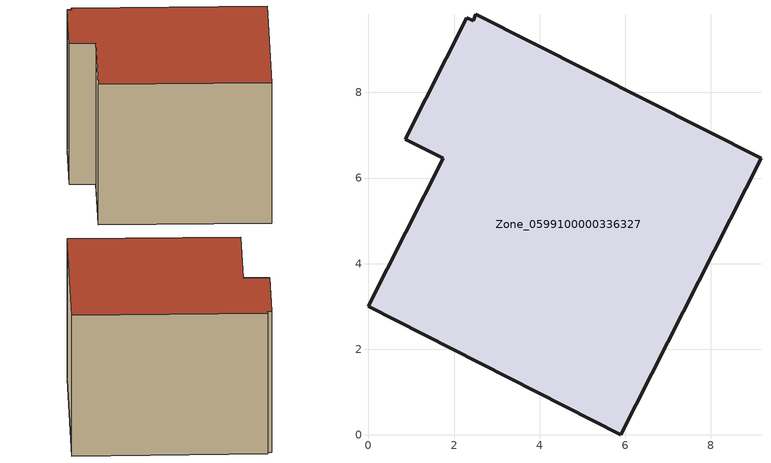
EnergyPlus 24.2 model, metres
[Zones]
Zone_0599100000336327
 floor ground (C_G): 2.51,9.83 9.17,6.46 5.89,0 0,3.01 1.75,6.46 0.86,6.91 2.3,9.75 2.45,9.67 z0
 wall outside (C_F): 1.75,6.46 0,3.01 5.89,0 9.17,6.46 2.51,9.83 2.45,9.67 2.3,9.75 0.86,6.91 1.75,6.46 z0:5.86
 roof outside (C_R): 9.17,6.46 2.51,9.83 2.45,9.67 2.3,9.75 0.86,6.91 1.75,6.46 0,3.01 5.89,0 z5.86
[BUILDING]
Pand.0599100000336327: North Axis=0; Terrain=City; Loads Convergence Tolerance Value=0.04; Temperature Convergence Tolerance Value=0.4; Solar Distribution=FullExterior; Maximum Number of Warmup Days=25; Minimum Number of Warmup Days=1
[Site:Location]
Rotterdam.The.Hague.AP_ZH_NLD Design_Conditions: Latitude=51.96; Longitude=4.45; Time Zone=1; Elevation=-4.5
[SITE:GROUNDTEMPERATURE:BUILDINGSURFACE]
18, 18, 18, 18, 18, 18, 18, 18, 18, 18, 18, 18
[MATERIAL] Thermal Absorptance=0.9; Solar Absorptance=0.7; Visible Absorptance=0.7
Name | Roughness | Thickness | Conductivity | Density | Specific Heat
G.TI.1975-1991 | MediumSmooth | 0.15 | 0.288461 | 540 | 1210
F.TI.1975-1991 | Rough | 0.3 | 0.230769 | 1920 | 840
R.TI.1975-1991 | MediumRough | 0.2 | 0.153846 | 1500 | 1000
[CONSTRUCTION]
C_G: G.TI.1975-1991
C_F: F.TI.1975-1991
C_R: R.TI.1975-1991
[ZONE]
Zone_0599100000336327: Type=1; Multiplier=1; Ceiling Height=Autocalculate; Volume=Autocalculate; Floor Area=autocalculate; Part of Total Floor Area=Yes
[ZONEINFILTRATION:DESIGNFLOWRATE]
Infil_Zone_0599100000336327: Zone or ZoneList or Space or SpaceList=Zone_0599100000336327; Schedule=AlwaysOn; Design Flow Rate Calculation Method=Flow/Area; Flow Rate per Floor Area=0.003; Constant Term Coefficient=1; Temperature Term Coefficient=0; Velocity Term Coefficient=0; Velocity Squared Term Coefficient=0
[HVACTEMPLATE:ZONE:IDEALLOADSAIRSYSTEM]
Zone_0599100000336327: Maximum Heating Supply Air Temperature=50; Minimum Cooling Supply Air Temperature=13; Maximum Heating Supply Air Humidity Ratio=0.0156; Minimum Cooling Supply Air Humidity Ratio=0.0077; Heating Limit=NoLimit; Cooling Limit=NoLimit; Dehumidification Control Type=ConstantSensibleHeatRatio; Cooling Sensible Heat Ratio=0.7; Dehumidification Setpoint=60; Humidification Control Type=None; Humidification Setpoint=30; Outdoor Air Method=None; Outdoor Air Flow Rate per Person=0.00944; Outdoor Air Flow Rate per Zone Floor Area=0; Outdoor Air Flow Rate per Zone=0; Demand Controlled Ventilation Type=None; Outdoor Air Economizer Type=NoEconomizer; Heat Recovery Type=None; Sensible Heat Recovery Effectiveness=0.7; Latent Heat Recovery Effectiveness=0.65
[ZONECONTROL:THERMOSTAT]
ThermostatControl_Zone_0599100000336327: Zone or ZoneList=Zone_0599100000336327; Control Type Schedule=DualSetpointControlType; Control 1=Thermostat_Zone_0599100000336327; Temperature Difference Between Cutout And Setpoint=0
[THERMOSTATSETPOINT:DUALSETPOINT]
Thermostat_Zone_0599100000336327: Heating Setpoint Temperature Schedule=HeatingSetpoint_Zone_0599100000336327; Cooling Setpoint Temperature Schedule=CoolingSetpoint_Zone_0599100000336327
[SCHEDULE:COMPACT]
HeatingSetpoint_Zone_0599100000336327: Through: 12/31, For: AllDays, Until: 24:00, 21
CoolingSetpoint_Zone_0599100000336327: Through: 12/31, For: AllDays, Until: 24:00, 24
DualSetpointControlType: Through: 12/31, For: AllDays, Until: 24:00, 4
AlwaysOn: Through: 12/31, For: AllDays, Until: 24:00, 1
